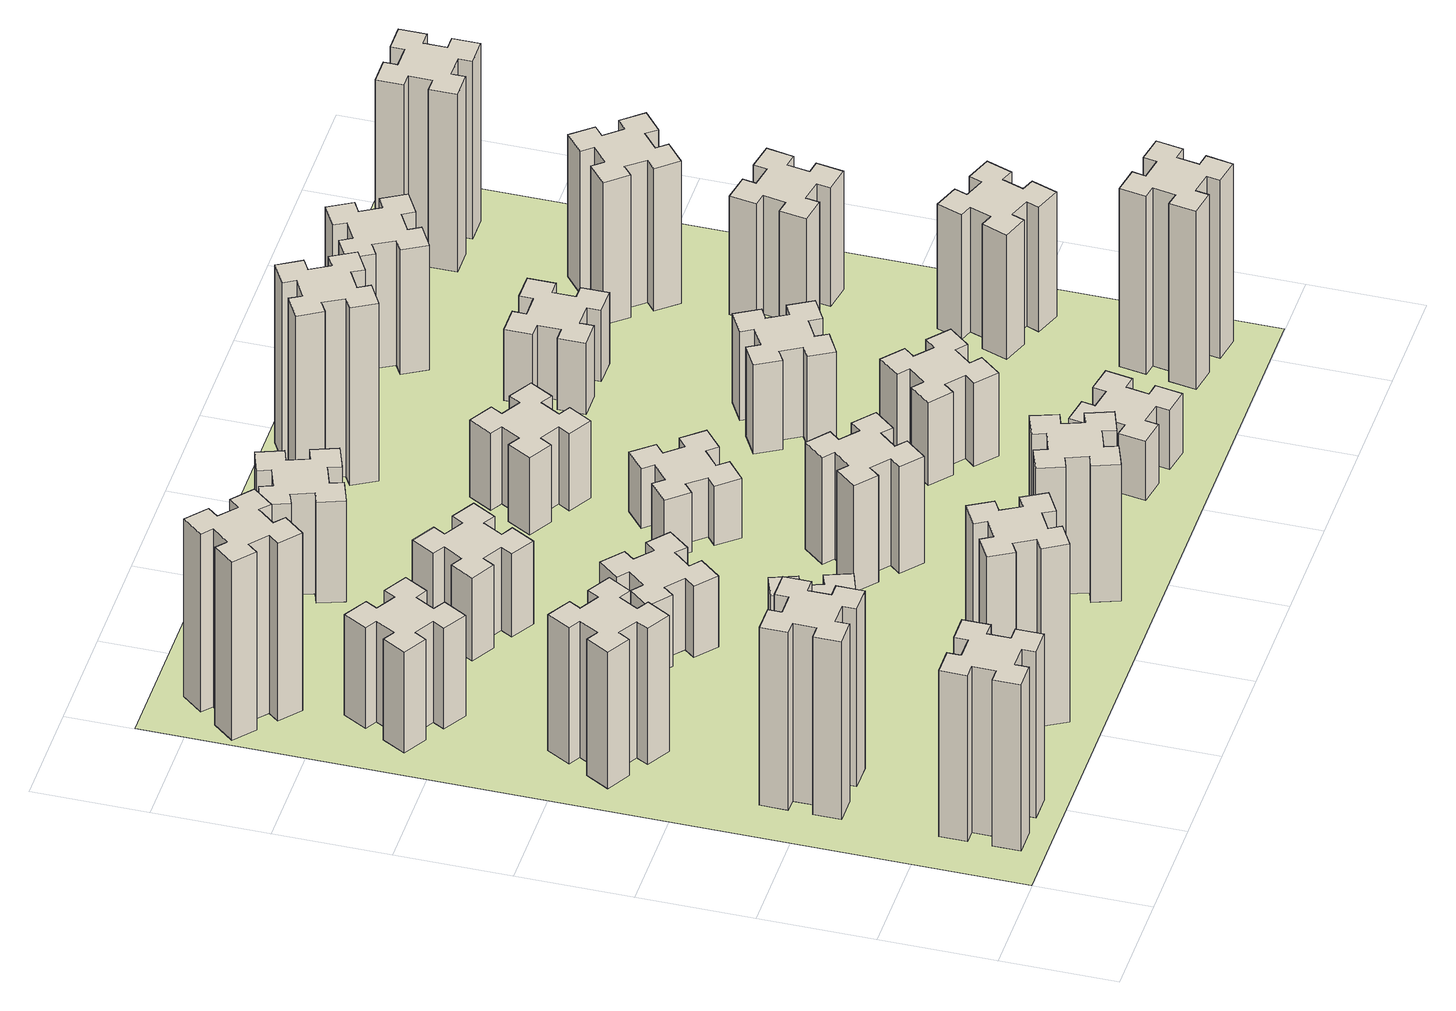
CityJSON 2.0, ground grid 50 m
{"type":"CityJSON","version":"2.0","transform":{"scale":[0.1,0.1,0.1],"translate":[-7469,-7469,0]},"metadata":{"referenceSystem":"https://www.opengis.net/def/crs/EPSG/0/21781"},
"CityObjects":{
"building1":{"type":"Building","attributes":{"class":"1000","function":"1000","usage":"1000","yearOfConstruction":2016,"roofType":"1000","measuredHeight":84,"storeysAboveGround":30,"storeysBelowGround":0},"geometry":[{"type":"Solid","lod":"1","boundaries":[[[[0,1,2,3,4,5,6,7,8,9,10,11,12,13,14,15,16,17,18,19]],[[17,16,20,21]],[[16,15,22,20]],[[15,14,23,22]],[[14,13,24,23]],[[13,12,25,24]],[[12,11,26,25]],[[11,10,27,26]],[[10,9,28,27]],[[9,8,29,28]],[[8,7,30,29]],[[7,6,31,30]],[[6,5,32,31]],[[5,4,33,32]],[[4,3,34,33]],[[3,2,35,34]],[[2,1,36,35]],[[1,0,37,36]],[[0,19,38,37]],[[19,18,39,38]],[[18,17,21,39]],[[24,25,26,27,28,29,30,31,32,33,34,35,36,37,38,39,21,20,22,23]]]]}]},
"building2":{"type":"Building","attributes":{"class":"1000","function":"1000","usage":"1000","yearOfConstruction":2016,"roofType":"1000","measuredHeight":90,"storeysAboveGround":30,"storeysBelowGround":0},"geometry":[{"type":"Solid","lod":"1","boundaries":[[[[40,41,42,43,44,45,46,47,48,49,50,51,52,53,54,55,56,57,58,59]],[[57,56,60,61]],[[56,55,62,60]],[[55,54,63,62]],[[54,53,64,63]],[[53,52,65,64]],[[52,51,66,65]],[[51,50,67,66]],[[50,49,68,67]],[[49,48,69,68]],[[48,47,70,69]],[[47,46,71,70]],[[46,45,72,71]],[[45,44,73,72]],[[44,43,74,73]],[[43,42,75,74]],[[42,41,76,75]],[[41,40,77,76]],[[40,59,78,77]],[[59,58,79,78]],[[58,57,61,79]],[[64,65,66,67,68,69,70,71,72,73,74,75,76,77,78,79,61,60,62,63]]]]}]},
"building3":{"type":"Building","attributes":{"class":"1000","function":"1000","usage":"1000","yearOfConstruction":2016,"roofType":"1000","measuredHeight":69,"storeysAboveGround":30,"storeysBelowGround":0},"geometry":[{"type":"Solid","lod":"1","boundaries":[[[[80,81,82,83,84,85,86,87,88,89,90,91,92,93,94,95,96,97,98,99]],[[97,96,100,101]],[[96,95,102,100]],[[95,94,103,102]],[[94,93,104,103]],[[93,92,105,104]],[[92,91,106,105]],[[91,90,107,106]],[[90,89,108,107]],[[89,88,109,108]],[[88,87,110,109]],[[87,86,111,110]],[[86,85,112,111]],[[85,84,113,112]],[[84,83,114,113]],[[83,82,115,114]],[[82,81,116,115]],[[81,80,117,116]],[[80,99,118,117]],[[99,98,119,118]],[[98,97,101,119]],[[104,105,106,107,108,109,110,111,112,113,114,115,116,117,118,119,101,100,102,103]]]]}]},
"building4":{"type":"Building","attributes":{"class":"1000","function":"1000","usage":"1000","yearOfConstruction":2016,"roofType":"1000","measuredHeight":51,"storeysAboveGround":30,"storeysBelowGround":0},"geometry":[{"type":"Solid","lod":"1","boundaries":[[[[120,121,122,123,124,125,126,127,128,129,130,131,132,133,134,135,136,137,138,139]],[[137,136,140,141]],[[136,135,142,140]],[[135,134,143,142]],[[134,133,144,143]],[[133,132,145,144]],[[132,131,146,145]],[[131,130,147,146]],[[130,129,148,147]],[[129,128,149,148]],[[128,127,150,149]],[[127,126,151,150]],[[126,125,152,151]],[[125,124,153,152]],[[124,123,154,153]],[[123,122,155,154]],[[122,121,156,155]],[[121,120,157,156]],[[120,139,158,157]],[[139,138,159,158]],[[138,137,141,159]],[[144,145,146,147,148,149,150,151,152,153,154,155,156,157,158,159,141,140,142,143]]]]}]},
"building5":{"type":"Building","attributes":{"class":"1000","function":"1000","usage":"1000","yearOfConstruction":2016,"roofType":"1000","measuredHeight":90,"storeysAboveGround":30,"storeysBelowGround":0},"geometry":[{"type":"Solid","lod":"1","boundaries":[[[[160,161,162,163,164,165,166,167,168,169,170,171,172,173,174,175,176,177,178,179]],[[177,176,180,181]],[[176,175,182,180]],[[175,174,183,182]],[[174,173,184,183]],[[173,172,185,184]],[[172,171,186,185]],[[171,170,187,186]],[[170,169,188,187]],[[169,168,189,188]],[[168,167,190,189]],[[167,166,191,190]],[[166,165,192,191]],[[165,164,193,192]],[[164,163,194,193]],[[163,162,195,194]],[[162,161,196,195]],[[161,160,197,196]],[[160,179,198,197]],[[179,178,199,198]],[[178,177,181,199]],[[184,185,186,187,188,189,190,191,192,193,194,195,196,197,198,199,181,180,182,183]]]]}]},
"building6":{"type":"Building","attributes":{"class":"1000","function":"1000","usage":"1000","yearOfConstruction":2016,"roofType":"1000","measuredHeight":90,"storeysAboveGround":30,"storeysBelowGround":0},"geometry":[{"type":"Solid","lod":"1","boundaries":[[[[200,201,202,203,204,205,206,207,208,209,210,211,212,213,214,215,216,217,218,219]],[[217,216,220,221]],[[216,215,222,220]],[[215,214,223,222]],[[214,213,224,223]],[[213,212,225,224]],[[212,211,226,225]],[[211,210,227,226]],[[210,209,228,227]],[[209,208,229,228]],[[208,207,230,229]],[[207,206,231,230]],[[206,205,232,231]],[[205,204,233,232]],[[204,203,234,233]],[[203,202,235,234]],[[202,201,236,235]],[[201,200,237,236]],[[200,219,238,237]],[[219,218,239,238]],[[218,217,221,239]],[[224,225,226,227,228,229,230,231,232,233,234,235,236,237,238,239,221,220,222,223]]]]}]},
"building7":{"type":"Building","attributes":{"class":"1000","function":"1000","usage":"1000","yearOfConstruction":2016,"roofType":"1000","measuredHeight":33,"storeysAboveGround":30,"storeysBelowGround":0},"geometry":[{"type":"Solid","lod":"1","boundaries":[[[[240,241,242,243,244,245,246,247,248,249,250,251,252,253,254,255,256,257,258,259]],[[257,256,260,261]],[[256,255,262,260]],[[255,254,263,262]],[[254,253,264,263]],[[253,252,265,264]],[[252,251,266,265]],[[251,250,267,266]],[[250,249,268,267]],[[249,248,269,268]],[[248,247,270,269]],[[247,246,271,270]],[[246,245,272,271]],[[245,244,273,272]],[[244,243,274,273]],[[243,242,275,274]],[[242,241,276,275]],[[241,240,277,276]],[[240,259,278,277]],[[259,258,279,278]],[[258,257,261,279]],[[264,265,266,267,268,269,270,271,272,273,274,275,276,277,278,279,261,260,262,263]]]]}]},
"building8":{"type":"Building","attributes":{"class":"1000","function":"1000","usage":"1000","yearOfConstruction":2016,"roofType":"1000","measuredHeight":36,"storeysAboveGround":30,"storeysBelowGround":0},"geometry":[{"type":"Solid","lod":"1","boundaries":[[[[280,281,282,283,284,285,286,287,288,289,290,291,292,293,294,295,296,297,298,299]],[[297,296,300,301]],[[296,295,302,300]],[[295,294,303,302]],[[294,293,304,303]],[[293,292,305,304]],[[292,291,306,305]],[[291,290,307,306]],[[290,289,308,307]],[[289,288,309,308]],[[288,287,310,309]],[[287,286,311,310]],[[286,285,312,311]],[[285,284,313,312]],[[284,283,314,313]],[[283,282,315,314]],[[282,281,316,315]],[[281,280,317,316]],[[280,299,318,317]],[[299,298,319,318]],[[298,297,301,319]],[[304,305,306,307,308,309,310,311,312,313,314,315,316,317,318,319,301,300,302,303]]]]}]},
"building9":{"type":"Building","attributes":{"class":"1000","function":"1000","usage":"1000","yearOfConstruction":2016,"roofType":"1000","measuredHeight":42,"storeysAboveGround":30,"storeysBelowGround":0},"geometry":[{"type":"Solid","lod":"1","boundaries":[[[[320,321,322,323,324,325,326,327,328,329,330,331,332,333,334,335,336,337,338,339]],[[337,336,340,341]],[[336,335,342,340]],[[335,334,343,342]],[[334,333,344,343]],[[333,332,345,344]],[[332,331,346,345]],[[331,330,347,346]],[[330,329,348,347]],[[329,328,349,348]],[[328,327,350,349]],[[327,326,351,350]],[[326,325,352,351]],[[325,324,353,352]],[[324,323,354,353]],[[323,322,355,354]],[[322,321,356,355]],[[321,320,357,356]],[[320,339,358,357]],[[339,338,359,358]],[[338,337,341,359]],[[344,345,346,347,348,349,350,351,352,353,354,355,356,357,358,359,341,340,342,343]]]]}]},
"building10":{"type":"Building","attributes":{"class":"1000","function":"1000","usage":"1000","yearOfConstruction":2016,"roofType":"1000","measuredHeight":69,"storeysAboveGround":30,"storeysBelowGround":0},"geometry":[{"type":"Solid","lod":"1","boundaries":[[[[360,361,362,363,364,365,366,367,368,369,370,371,372,373,374,375,376,377,378,379]],[[377,376,380,381]],[[376,375,382,380]],[[375,374,383,382]],[[374,373,384,383]],[[373,372,385,384]],[[372,371,386,385]],[[371,370,387,386]],[[370,369,388,387]],[[369,368,389,388]],[[368,367,390,389]],[[367,366,391,390]],[[366,365,392,391]],[[365,364,393,392]],[[364,363,394,393]],[[363,362,395,394]],[[362,361,396,395]],[[361,360,397,396]],[[360,379,398,397]],[[379,378,399,398]],[[378,377,381,399]],[[384,385,386,387,388,389,390,391,392,393,394,395,396,397,398,399,381,380,382,383]]]]}]},
"building11":{"type":"Building","attributes":{"class":"1000","function":"1000","usage":"1000","yearOfConstruction":2016,"roofType":"1000","measuredHeight":51,"storeysAboveGround":30,"storeysBelowGround":0},"geometry":[{"type":"Solid","lod":"1","boundaries":[[[[400,401,402,403,404,405,406,407,408,409,410,411,412,413,414,415,416,417,418,419]],[[417,416,420,421]],[[416,415,422,420]],[[415,414,423,422]],[[414,413,424,423]],[[413,412,425,424]],[[412,411,426,425]],[[411,410,427,426]],[[410,409,428,427]],[[409,408,429,428]],[[408,407,430,429]],[[407,406,431,430]],[[406,405,432,431]],[[405,404,433,432]],[[404,403,434,433]],[[403,402,435,434]],[[402,401,436,435]],[[401,400,437,436]],[[400,419,438,437]],[[419,418,439,438]],[[418,417,421,439]],[[424,425,426,427,428,429,430,431,432,433,434,435,436,437,438,439,421,420,422,423]]]]}]},
"building12":{"type":"Building","attributes":{"class":"1000","function":"1000","usage":"1000","yearOfConstruction":2016,"roofType":"1000","measuredHeight":54,"storeysAboveGround":30,"storeysBelowGround":0},"geometry":[{"type":"Solid","lod":"1","boundaries":[[[[440,441,442,443,444,445,446,447,448,449,450,451,452,453,454,455,456,457,458,459]],[[457,456,460,461]],[[456,455,462,460]],[[455,454,463,462]],[[454,453,464,463]],[[453,452,465,464]],[[452,451,466,465]],[[451,450,467,466]],[[450,449,468,467]],[[449,448,469,468]],[[448,447,470,469]],[[447,446,471,470]],[[446,445,472,471]],[[445,444,473,472]],[[444,443,474,473]],[[443,442,475,474]],[[442,441,476,475]],[[441,440,477,476]],[[440,459,478,477]],[[459,458,479,478]],[[458,457,461,479]],[[464,465,466,467,468,469,470,471,472,473,474,475,476,477,478,479,461,460,462,463]]]]}]},
"building13":{"type":"Building","attributes":{"class":"1000","function":"1000","usage":"1000","yearOfConstruction":2016,"roofType":"1000","measuredHeight":30,"storeysAboveGround":30,"storeysBelowGround":0},"geometry":[{"type":"Solid","lod":"1","boundaries":[[[[480,481,482,483,484,485,486,487,488,489,490,491,492,493,494,495,496,497,498,499]],[[497,496,500,501]],[[496,495,502,500]],[[495,494,503,502]],[[494,493,504,503]],[[493,492,505,504]],[[492,491,506,505]],[[491,490,507,506]],[[490,489,508,507]],[[489,488,509,508]],[[488,487,510,509]],[[487,486,511,510]],[[486,485,512,511]],[[485,484,513,512]],[[484,483,514,513]],[[483,482,515,514]],[[482,481,516,515]],[[481,480,517,516]],[[480,499,518,517]],[[499,498,519,518]],[[498,497,501,519]],[[504,505,506,507,508,509,510,511,512,513,514,515,516,517,518,519,501,500,502,503]]]]}]},
"building14":{"type":"Building","attributes":{"class":"1000","function":"1000","usage":"1000","yearOfConstruction":2016,"roofType":"1000","measuredHeight":39,"storeysAboveGround":30,"storeysBelowGround":0},"geometry":[{"type":"Solid","lod":"1","boundaries":[[[[520,521,522,523,524,525,526,527,528,529,530,531,532,533,534,535,536,537,538,539]],[[537,536,540,541]],[[536,535,542,540]],[[535,534,543,542]],[[534,533,544,543]],[[533,532,545,544]],[[532,531,546,545]],[[531,530,547,546]],[[530,529,548,547]],[[529,528,549,548]],[[528,527,550,549]],[[527,526,551,550]],[[526,525,552,551]],[[525,524,553,552]],[[524,523,554,553]],[[523,522,555,554]],[[522,521,556,555]],[[521,520,557,556]],[[520,539,558,557]],[[539,538,559,558]],[[538,537,541,559]],[[544,545,546,547,548,549,550,551,552,553,554,555,556,557,558,559,541,540,542,543]]]]}]},
"building15":{"type":"Building","attributes":{"class":"1000","function":"1000","usage":"1000","yearOfConstruction":2016,"roofType":"1000","measuredHeight":30,"storeysAboveGround":30,"storeysBelowGround":0},"geometry":[{"type":"Solid","lod":"1","boundaries":[[[[560,561,562,563,564,565,566,567,568,569,570,571,572,573,574,575,576,577,578,579]],[[577,576,580,581]],[[576,575,582,580]],[[575,574,583,582]],[[574,573,584,583]],[[573,572,585,584]],[[572,571,586,585]],[[571,570,587,586]],[[570,569,588,587]],[[569,568,589,588]],[[568,567,590,589]],[[567,566,591,590]],[[566,565,592,591]],[[565,564,593,592]],[[564,563,594,593]],[[563,562,595,594]],[[562,561,596,595]],[[561,560,597,596]],[[560,579,598,597]],[[579,578,599,598]],[[578,577,581,599]],[[584,585,586,587,588,589,590,591,592,593,594,595,596,597,598,599,581,580,582,583]]]]}]},
"building16":{"type":"Building","attributes":{"class":"1000","function":"1000","usage":"1000","yearOfConstruction":2016,"roofType":"1000","measuredHeight":90,"storeysAboveGround":30,"storeysBelowGround":0},"geometry":[{"type":"Solid","lod":"1","boundaries":[[[[600,601,602,603,604,605,606,607,608,609,610,611,612,613,614,615,616,617,618,619]],[[617,616,620,621]],[[616,615,622,620]],[[615,614,623,622]],[[614,613,624,623]],[[613,612,625,624]],[[612,611,626,625]],[[611,610,627,626]],[[610,609,628,627]],[[609,608,629,628]],[[608,607,630,629]],[[607,606,631,630]],[[606,605,632,631]],[[605,604,633,632]],[[604,603,634,633]],[[603,602,635,634]],[[602,601,636,635]],[[601,600,637,636]],[[600,619,638,637]],[[619,618,639,638]],[[618,617,621,639]],[[624,625,626,627,628,629,630,631,632,633,634,635,636,637,638,639,621,620,622,623]]]]}]},
"building17":{"type":"Building","attributes":{"class":"1000","function":"1000","usage":"1000","yearOfConstruction":2016,"roofType":"1000","measuredHeight":42,"storeysAboveGround":30,"storeysBelowGround":0},"geometry":[{"type":"Solid","lod":"1","boundaries":[[[[640,641,642,643,644,645,646,647,648,649,650,651,652,653,654,655,656,657,658,659]],[[657,656,660,661]],[[656,655,662,660]],[[655,654,663,662]],[[654,653,664,663]],[[653,652,665,664]],[[652,651,666,665]],[[651,650,667,666]],[[650,649,668,667]],[[649,648,669,668]],[[648,647,670,669]],[[647,646,671,670]],[[646,645,672,671]],[[645,644,673,672]],[[644,643,674,673]],[[643,642,675,674]],[[642,641,676,675]],[[641,640,677,676]],[[640,659,678,677]],[[659,658,679,678]],[[658,657,661,679]],[[664,665,666,667,668,669,670,671,672,673,674,675,676,677,678,679,661,660,662,663]]]]}]},
"building18":{"type":"Building","attributes":{"class":"1000","function":"1000","usage":"1000","yearOfConstruction":2016,"roofType":"1000","measuredHeight":45,"storeysAboveGround":30,"storeysBelowGround":0},"geometry":[{"type":"Solid","lod":"1","boundaries":[[[[680,681,682,683,684,685,686,687,688,689,690,691,692,693,694,695,696,697,698,699]],[[697,696,700,701]],[[696,695,702,700]],[[695,694,703,702]],[[694,693,704,703]],[[693,692,705,704]],[[692,691,706,705]],[[691,690,707,706]],[[690,689,708,707]],[[689,688,709,708]],[[688,687,710,709]],[[687,686,711,710]],[[686,685,712,711]],[[685,684,713,712]],[[684,683,714,713]],[[683,682,715,714]],[[682,681,716,715]],[[681,680,717,716]],[[680,699,718,717]],[[699,698,719,718]],[[698,697,701,719]],[[704,705,706,707,708,709,710,711,712,713,714,715,716,717,718,719,701,700,702,703]]]]}]},
"building19":{"type":"Building","attributes":{"class":"1000","function":"1000","usage":"1000","yearOfConstruction":2016,"roofType":"1000","measuredHeight":36,"storeysAboveGround":30,"storeysBelowGround":0},"geometry":[{"type":"Solid","lod":"1","boundaries":[[[[720,721,722,723,724,725,726,727,728,729,730,731,732,733,734,735,736,737,738,739]],[[737,736,740,741]],[[736,735,742,740]],[[735,734,743,742]],[[734,733,744,743]],[[733,732,745,744]],[[732,731,746,745]],[[731,730,747,746]],[[730,729,748,747]],[[729,728,749,748]],[[728,727,750,749]],[[727,726,751,750]],[[726,725,752,751]],[[725,724,753,752]],[[724,723,754,753]],[[723,722,755,754]],[[722,721,756,755]],[[721,720,757,756]],[[720,739,758,757]],[[739,738,759,758]],[[738,737,741,759]],[[744,745,746,747,748,749,750,751,752,753,754,755,756,757,758,759,741,740,742,743]]]]}]},
"building20":{"type":"Building","attributes":{"class":"1000","function":"1000","usage":"1000","yearOfConstruction":2016,"roofType":"1000","measuredHeight":90,"storeysAboveGround":30,"storeysBelowGround":0},"geometry":[{"type":"Solid","lod":"1","boundaries":[[[[760,761,762,763,764,765,766,767,768,769,770,771,772,773,774,775,776,777,778,779]],[[777,776,780,781]],[[776,775,782,780]],[[775,774,783,782]],[[774,773,784,783]],[[773,772,785,784]],[[772,771,786,785]],[[771,770,787,786]],[[770,769,788,787]],[[769,768,789,788]],[[768,767,790,789]],[[767,766,791,790]],[[766,765,792,791]],[[765,764,793,792]],[[764,763,794,793]],[[763,762,795,794]],[[762,761,796,795]],[[761,760,797,796]],[[760,779,798,797]],[[779,778,799,798]],[[778,777,781,799]],[[784,785,786,787,788,789,790,791,792,793,794,795,796,797,798,799,781,780,782,783]]]]}]},
"building21":{"type":"Building","attributes":{"class":"1000","function":"1000","usage":"1000","yearOfConstruction":2016,"roofType":"1000","measuredHeight":63,"storeysAboveGround":30,"storeysBelowGround":0},"geometry":[{"type":"Solid","lod":"1","boundaries":[[[[800,801,802,803,804,805,806,807,808,809,810,811,812,813,814,815,816,817,818,819]],[[817,816,820,821]],[[816,815,822,820]],[[815,814,823,822]],[[814,813,824,823]],[[813,812,825,824]],[[812,811,826,825]],[[811,810,827,826]],[[810,809,828,827]],[[809,808,829,828]],[[808,807,830,829]],[[807,806,831,830]],[[806,805,832,831]],[[805,804,833,832]],[[804,803,834,833]],[[803,802,835,834]],[[802,801,836,835]],[[801,800,837,836]],[[800,819,838,837]],[[819,818,839,838]],[[818,817,821,839]],[[824,825,826,827,828,829,830,831,832,833,834,835,836,837,838,839,821,820,822,823]]]]}]},
"building22":{"type":"Building","attributes":{"class":"1000","function":"1000","usage":"1000","yearOfConstruction":2016,"roofType":"1000","measuredHeight":63,"storeysAboveGround":30,"storeysBelowGround":0},"geometry":[{"type":"Solid","lod":"1","boundaries":[[[[840,841,842,843,844,845,846,847,848,849,850,851,852,853,854,855,856,857,858,859]],[[857,856,860,861]],[[856,855,862,860]],[[855,854,863,862]],[[854,853,864,863]],[[853,852,865,864]],[[852,851,866,865]],[[851,850,867,866]],[[850,849,868,867]],[[849,848,869,868]],[[848,847,870,869]],[[847,846,871,870]],[[846,845,872,871]],[[845,844,873,872]],[[844,843,874,873]],[[843,842,875,874]],[[842,841,876,875]],[[841,840,877,876]],[[840,859,878,877]],[[859,858,879,878]],[[858,857,861,879]],[[864,865,866,867,868,869,870,871,872,873,874,875,876,877,878,879,861,860,862,863]]]]}]},
"building23":{"type":"Building","attributes":{"class":"1000","function":"1000","usage":"1000","yearOfConstruction":2016,"roofType":"1000","measuredHeight":60,"storeysAboveGround":30,"storeysBelowGround":0},"geometry":[{"type":"Solid","lod":"1","boundaries":[[[[880,881,882,883,884,885,886,887,888,889,890,891,892,893,894,895,896,897,898,899]],[[897,896,900,901]],[[896,895,902,900]],[[895,894,903,902]],[[894,893,904,903]],[[893,892,905,904]],[[892,891,906,905]],[[891,890,907,906]],[[890,889,908,907]],[[889,888,909,908]],[[888,887,910,909]],[[887,886,911,910]],[[886,885,912,911]],[[885,884,913,912]],[[884,883,914,913]],[[883,882,915,914]],[[882,881,916,915]],[[881,880,917,916]],[[880,899,918,917]],[[899,898,919,918]],[[898,897,901,919]],[[904,905,906,907,908,909,910,911,912,913,914,915,916,917,918,919,901,900,902,903]]]]}]},
"building24":{"type":"Building","attributes":{"class":"1000","function":"1000","usage":"1000","yearOfConstruction":2016,"roofType":"1000","measuredHeight":72,"storeysAboveGround":30,"storeysBelowGround":0},"geometry":[{"type":"Solid","lod":"1","boundaries":[[[[920,921,922,923,924,925,926,927,928,929,930,931,932,933,934,935,936,937,938,939]],[[937,936,940,941]],[[936,935,942,940]],[[935,934,943,942]],[[934,933,944,943]],[[933,932,945,944]],[[932,931,946,945]],[[931,930,947,946]],[[930,929,948,947]],[[929,928,949,948]],[[928,927,950,949]],[[927,926,951,950]],[[926,925,952,951]],[[925,924,953,952]],[[924,923,954,953]],[[923,922,955,954]],[[922,921,956,955]],[[921,920,957,956]],[[920,939,958,957]],[[939,938,959,958]],[[938,937,941,959]],[[944,945,946,947,948,949,950,951,952,953,954,955,956,957,958,959,941,940,942,943]]]]}]},
"building25":{"type":"Building","attributes":{"class":"1000","function":"1000","usage":"1000","yearOfConstruction":2016,"roofType":"1000","measuredHeight":90,"storeysAboveGround":30,"storeysBelowGround":0},"geometry":[{"type":"Solid","lod":"1","boundaries":[[[[960,961,962,963,964,965,966,967,968,969,970,971,972,973,974,975,976,977,978,979]],[[977,976,980,981]],[[976,975,982,980]],[[975,974,983,982]],[[974,973,984,983]],[[973,972,985,984]],[[972,971,986,985]],[[971,970,987,986]],[[970,969,988,987]],[[969,968,989,988]],[[968,967,990,989]],[[967,966,991,990]],[[966,965,992,991]],[[965,964,993,992]],[[964,963,994,993]],[[963,962,995,994]],[[962,961,996,995]],[[961,960,997,996]],[[960,979,998,997]],[[979,978,999,998]],[[978,977,981,999]],[[984,985,986,987,988,989,990,991,992,993,994,995,996,997,998,999,981,980,982,983]]]]}]},
"landuse1":{"type":"LandUse","attributes":{"name":"plot1","function":"1010"},"geometry":[{"type":"MultiSurface","lod":"1","boundaries":[[[1000,1001,1002,1003]]]}]}
},
"vertices":[
[265,325,0],[265,225,0],[205,225,0],[205,105,0],[325,105,0],[325,165,0],[425,165,0],[425,105,0],[545,105,0],[545,225,0],[485,225,0],[485,325,0],[545,325,0],[545,445,0],[425,445,0],[425,385,0],[325,385,0],[325,445,0],[205,445,0],[205,325,0],[325,385,840],[325,445,840],[425,385,840],[425,445,840],[545,445,840],[545,325,840],[485,325,840],[485,225,840],[545,225,840],[545,105,840],[425,105,840],[425,165,840],[325,165,840],[325,105,840],[205,105,840],[205,225,840],[265,225,840],[265,325,840],[205,325,840],[205,445,840],
[265,1065,0],[265,965,0],[205,965,0],[205,845,0],[325,845,0],[325,905,0],[425,905,0],[425,845,0],[545,845,0],[545,965,0],[485,965,0],[485,1065,0],[545,1065,0],[545,1185,0],[425,1185,0],[425,1125,0],[325,1125,0],[325,1185,0],[205,1185,0],[205,1065,0],[325,1125,900],[325,1185,900],[425,1125,900],[425,1185,900],[545,1185,900],[545,1065,900],[485,1065,900],[485,965,900],[545,965,900],[545,845,900],[425,845,900],[425,905,900],[325,905,900],[325,845,900],[205,845,900],[205,965,900],[265,965,900],[265,1065,900],[205,1065,900],[205,1185,900],
[474,1926,0],[387,1976,0],[417,2028,0],[313,2088,0],[253,1984,0],[305,1954,0],[255,1867,0],[203,1897,0],[143,1793,0],[247,1733,0],[277,1785,0],[364,1735,0],[334,1683,0],[438,1623,0],[498,1727,0],[446,1757,0],[496,1844,0],[548,1814,0],[608,1918,0],[504,1978,0],[496,1844,690],[548,1814,690],[446,1757,690],[498,1727,690],[438,1623,690],[334,1683,690],[364,1735,690],[277,1785,690],[247,1733,690],[143,1793,690],[203,1897,690],[255,1867,690],[305,1954,690],[253,1984,690],[313,2088,690],[417,2028,690],[387,1976,690],[474,1926,690],[504,1978,690],[608,1918,690],
[446,2597,0],[496,2684,0],[548,2654,0],[608,2758,0],[504,2818,0],[474,2766,0],[387,2816,0],[417,2868,0],[313,2928,0],[253,2824,0],[305,2794,0],[255,2707,0],[203,2737,0],[143,2633,0],[247,2573,0],[277,2625,0],[364,2575,0],[334,2523,0],[438,2463,0],[498,2567,0],[364,2575,510],[334,2523,510],[277,2625,510],[247,2573,510],[143,2633,510],[203,2737,510],[255,2707,510],[305,2794,510],[253,2824,510],[313,2928,510],[417,2868,510],[387,2816,510],[474,2766,510],[504,2818,510],[608,2758,510],[548,2654,510],[496,2684,510],[446,2597,510],[498,2567,510],[438,2463,510],
[1127,255,0],[1214,305,0],[1244,253,0],[1348,313,0],[1288,417,0],[1236,387,0],[1186,474,0],[1238,504,0],[1178,608,0],[1074,548,0],[1104,496,0],[1017,446,0],[987,498,0],[883,438,0],[943,334,0],[995,364,0],[1045,277,0],[993,247,0],[1053,143,0],[1157,203,0],[1045,277,900],[993,247,900],[995,364,900],[943,334,900],[883,438,900],[987,498,900],[1017,446,900],[1104,496,900],[1074,548,900],[1178,608,900],[1238,504,900],[1186,474,900],[1236,387,900],[1288,417,900],[1348,313,900],[1244,253,900],[1214,305,900],[1127,255,900],[1157,203,900],[1053,143,900],
[384,3387,0],[308,3452,0],[346,3498,0],[254,3575,0],[177,3483,0],[223,3444,0],[159,3368,0],[113,3406,0],[36,3314,0],[128,3237,0],[166,3283,0],[243,3219,0],[204,3173,0],[296,3096,0],[373,3188,0],[327,3226,0],[392,3303,0],[438,3264,0],[515,3356,0],[423,3433,0],[392,3303,900],[438,3264,900],[327,3226,900],[373,3188,900],[296,3096,900],[204,3173,900],[243,3219,900],[166,3283,900],[128,3237,900],[36,3314,900],[113,3406,900],[159,3368,900],[223,3444,900],[177,3483,900],[254,3575,900],[346,3498,900],[308,3452,900],[384,3387,900],[423,3433,900],[515,3356,900],
[1125,1336,0],[1031,1302,0],[1010,1358,0],[897,1317,0],[939,1204,0],[995,1225,0],[1029,1131,0],[973,1110,0],[1014,997,0],[1127,1039,0],[1106,1095,0],[1200,1129,0],[1220,1073,0],[1333,1114,0],[1292,1227,0],[1236,1206,0],[1202,1300,0],[1258,1320,0],[1217,1433,0],[1104,1392,0],[1202,1300,330],[1258,1320,330],[1236,1206,330],[1292,1227,330],[1333,1114,330],[1220,1073,330],[1200,1129,330],[1106,1095,330],[1127,1039,330],[1014,997,330],[973,1110,330],[1029,1131,330],[995,1225,330],[939,1204,330],[897,1317,330],[1010,1358,330],[1031,1302,330],[1125,1336,330],[1104,1392,330],[1217,1433,330],
[1063,1964,0],[999,1888,0],[953,1926,0],[876,1834,0],[968,1757,0],[1006,1803,0],[1083,1739,0],[1044,1693,0],[1136,1616,0],[1213,1708,0],[1167,1746,0],[1232,1823,0],[1278,1784,0],[1355,1876,0],[1263,1953,0],[1224,1907,0],[1148,1972,0],[1186,2018,0],[1094,2095,0],[1017,2003,0],[1148,1972,360],[1186,2018,360],[1224,1907,360],[1263,1953,360],[1355,1876,360],[1278,1784,360],[1232,1823,360],[1167,1746,360],[1213,1708,360],[1136,1616,360],[1044,1693,360],[1083,1739,360],[1006,1803,360],[968,1757,360],[876,1834,360],[953,1926,360],[999,1888,360],[1063,1964,360],[1017,2003,360],[1094,2095,360],
[1114,2666,0],[1027,2716,0],[1057,2768,0],[953,2828,0],[893,2724,0],[945,2694,0],[895,2607,0],[843,2637,0],[783,2533,0],[887,2473,0],[917,2525,0],[1004,2475,0],[974,2423,0],[1078,2363,0],[1138,2467,0],[1086,2497,0],[1136,2584,0],[1188,2554,0],[1248,2658,0],[1144,2718,0],[1136,2584,420],[1188,2554,420],[1086,2497,420],[1138,2467,420],[1078,2363,420],[974,2423,420],[1004,2475,420],[917,2525,420],[887,2473,420],[783,2533,420],[843,2637,420],[895,2607,420],[945,2694,420],[893,2724,420],[953,2828,420],[1057,2768,420],[1027,2716,420],[1114,2666,420],[1144,2718,420],[1248,2658,420],
[1965,496,0],[1871,462,0],[1850,518,0],[1737,477,0],[1779,364,0],[1835,385,0],[1869,291,0],[1813,270,0],[1854,157,0],[1967,199,0],[1946,255,0],[2040,289,0],[2060,233,0],[2173,274,0],[2132,387,0],[2076,366,0],[2042,460,0],[2098,480,0],[2057,593,0],[1944,552,0],[2042,460,690],[2098,480,690],[2076,366,690],[2132,387,690],[2173,274,690],[2060,233,690],[2040,289,690],[1946,255,690],[1967,199,690],[1854,157,690],[1813,270,690],[1869,291,690],[1835,385,690],[1779,364,690],[1737,477,690],[1850,518,690],[1871,462,690],[1965,496,690],[1944,552,690],[2057,593,690],
[1125,3456,0],[1031,3422,0],[1010,3478,0],[897,3437,0],[939,3324,0],[995,3345,0],[1029,3251,0],[973,3230,0],[1014,3117,0],[1127,3159,0],[1106,3215,0],[1200,3249,0],[1220,3193,0],[1333,3234,0],[1292,3347,0],[1236,3326,0],[1202,3420,0],[1258,3440,0],[1217,3553,0],[1104,3512,0],[1202,3420,510],[1258,3440,510],[1236,3326,510],[1292,3347,510],[1333,3234,510],[1220,3193,510],[1200,3249,510],[1106,3215,510],[1127,3159,510],[1014,3117,510],[973,3230,510],[1029,3251,510],[995,3345,510],[939,3324,510],[897,3437,510],[1010,3478,510],[1031,3422,510],[1125,3456,510],[1104,3512,510],[1217,3553,510],
[1746,1163,0],[1823,1099,0],[1784,1053,0],[1876,976,0],[1953,1068,0],[1907,1106,0],[1972,1183,0],[2018,1144,0],[2095,1236,0],[2003,1313,0],[1964,1267,0],[1888,1332,0],[1926,1378,0],[1834,1455,0],[1757,1363,0],[1803,1324,0],[1739,1248,0],[1693,1286,0],[1616,1194,0],[1708,1117,0],[1739,1248,540],[1693,1286,540],[1803,1324,540],[1757,1363,540],[1834,1455,540],[1926,1378,540],[1888,1332,540],[1964,1267,540],[2003,1313,540],[2095,1236,540],[2018,1144,540],[1972,1183,540],[1907,1106,540],[1953,1068,540],[1876,976,540],[1784,1053,540],[1823,1099,540],[1746,1163,540],[1708,1117,540],[1616,1194,540],
[1972,1988,0],[1907,2064,0],[1953,2103,0],[1876,2195,0],[1784,2118,0],[1823,2072,0],[1746,2007,0],[1708,2053,0],[1616,1976,0],[1693,1884,0],[1739,1923,0],[1803,1846,0],[1757,1808,0],[1834,1716,0],[1926,1793,0],[1888,1839,0],[1964,1903,0],[2003,1857,0],[2095,1934,0],[2018,2026,0],[1964,1903,300],[2003,1857,300],[1888,1839,300],[1926,1793,300],[1834,1716,300],[1757,1808,300],[1803,1846,300],[1739,1923,300],[1693,1884,300],[1616,1976,300],[1708,2053,300],[1746,2007,300],[1823,2072,300],[1784,2118,300],[1876,2195,300],[1953,2103,300],[1907,2064,300],[1972,1988,300],[2018,2026,300],[2095,1934,300],
[1926,2497,0],[1976,2584,0],[2028,2554,0],[2088,2658,0],[1984,2718,0],[1954,2666,0],[1867,2716,0],[1897,2768,0],[1793,2828,0],[1733,2724,0],[1785,2694,0],[1735,2607,0],[1683,2637,0],[1623,2533,0],[1727,2473,0],[1757,2525,0],[1844,2475,0],[1814,2423,0],[1918,2363,0],[1978,2467,0],[1844,2475,390],[1814,2423,390],[1757,2525,390],[1727,2473,390],[1623,2533,390],[1683,2637,390],[1735,2607,390],[1785,2694,390],[1733,2724,390],[1793,2828,390],[1897,2768,390],[1867,2716,390],[1954,2666,390],[1984,2718,390],[2088,2658,390],[2028,2554,390],[1976,2584,390],[1926,2497,390],[1978,2467,390],[1918,2363,390],
[2596,444,0],[2578,345,0],[2519,356,0],[2498,237,0],[2617,217,0],[2627,276,0],[2725,258,0],[2715,199,0],[2833,178,0],[2854,297,0],[2795,307,0],[2812,405,0],[2871,395,0],[2892,513,0],[2774,534,0],[2764,475,0],[2665,492,0],[2676,551,0],[2557,572,0],[2537,454,0],[2665,492,300],[2676,551,300],[2764,475,300],[2774,534,300],[2892,513,300],[2871,395,300],[2812,405,300],[2795,307,300],[2854,297,300],[2833,178,300],[2715,199,300],[2725,258,300],[2627,276,300],[2617,217,300],[2498,237,300],[2519,356,300],[2578,345,300],[2596,444,300],[2537,454,300],[2557,572,300],
[1844,3556,0],[1757,3506,0],[1727,3558,0],[1623,3498,0],[1683,3394,0],[1735,3424,0],[1785,3337,0],[1733,3307,0],[1793,3203,0],[1897,3263,0],[1867,3315,0],[1954,3365,0],[1984,3313,0],[2088,3373,0],[2028,3477,0],[1976,3447,0],[1926,3534,0],[1978,3564,0],[1918,3668,0],[1814,3608,0],[1926,3534,900],[1978,3564,900],[1976,3447,900],[2028,3477,900],[2088,3373,900],[1984,3313,900],[1954,3365,900],[1867,3315,900],[1897,3263,900],[1793,3203,900],[1733,3307,900],[1785,3337,900],[1735,3424,900],[1683,3394,900],[1623,3498,900],[1727,3558,900],[1757,3506,900],[1844,3556,900],[1814,3608,900],[1918,3668,900],
[2647,1006,0],[2712,1083,0],[2758,1044,0],[2835,1136,0],[2743,1213,0],[2704,1167,0],[2628,1232,0],[2666,1278,0],[2574,1355,0],[2497,1263,0],[2543,1224,0],[2479,1148,0],[2433,1186,0],[2356,1094,0],[2448,1017,0],[2486,1063,0],[2563,999,0],[2524,953,0],[2616,876,0],[2693,968,0],[2563,999,420],[2524,953,420],[2486,1063,420],[2448,1017,420],[2356,1094,420],[2433,1186,420],[2479,1148,420],[2543,1224,420],[2497,1263,420],[2574,1355,420],[2666,1278,420],[2628,1232,420],[2704,1167,420],[2743,1213,420],[2835,1136,420],[2758,1044,420],[2712,1083,420],[2647,1006,420],[2693,968,420],[2616,876,420],
[2475,1744,0],[2525,1657,0],[2473,1627,0],[2533,1523,0],[2637,1583,0],[2607,1635,0],[2694,1685,0],[2724,1633,0],[2828,1693,0],[2768,1797,0],[2716,1767,0],[2666,1854,0],[2718,1884,0],[2658,1988,0],[2554,1928,0],[2584,1876,0],[2497,1826,0],[2467,1878,0],[2363,1818,0],[2423,1714,0],[2497,1826,450],[2467,1878,450],[2584,1876,450],[2554,1928,450],[2658,1988,450],[2718,1884,450],[2666,1854,450],[2716,1767,450],[2768,1797,450],[2828,1693,450],[2724,1633,450],[2694,1685,450],[2607,1635,450],[2637,1583,450],[2533,1523,450],[2473,1627,450],[2525,1657,450],[2475,1744,450],[2423,1714,450],[2363,1818,450],
[2645,2805,0],[2545,2805,0],[2545,2865,0],[2425,2865,0],[2425,2745,0],[2485,2745,0],[2485,2645,0],[2425,2645,0],[2425,2525,0],[2545,2525,0],[2545,2585,0],[2645,2585,0],[2645,2525,0],[2765,2525,0],[2765,2645,0],[2705,2645,0],[2705,2745,0],[2765,2745,0],[2765,2865,0],[2645,2865,0],[2705,2745,360],[2765,2745,360],[2705,2645,360],[2765,2645,360],[2765,2525,360],[2645,2525,360],[2645,2585,360],[2545,2585,360],[2545,2525,360],[2425,2525,360],[2425,2645,360],[2485,2645,360],[2485,2745,360],[2425,2745,360],[2425,2865,360],[2545,2865,360],[2545,2805,360],[2645,2805,360],[2645,2865,360],[2765,2865,360],
[3504,475,0],[3405,492,0],[3416,551,0],[3297,572,0],[3277,454,0],[3336,444,0],[3318,345,0],[3259,356,0],[3238,237,0],[3357,217,0],[3367,276,0],[3465,258,0],[3455,199,0],[3573,178,0],[3594,297,0],[3535,307,0],[3552,405,0],[3611,395,0],[3632,513,0],[3514,534,0],[3552,405,900],[3611,395,900],[3535,307,900],[3594,297,900],[3573,178,900],[3455,199,900],[3465,258,900],[3367,276,900],[3357,217,900],[3238,237,900],[3259,356,900],[3318,345,900],[3336,444,900],[3277,454,900],[3297,572,900],[3416,551,900],[3405,492,900],[3504,475,900],[3514,534,900],[3632,513,900],
[2716,3447,0],[2666,3534,0],[2718,3564,0],[2658,3668,0],[2554,3608,0],[2584,3556,0],[2497,3506,0],[2467,3558,0],[2363,3498,0],[2423,3394,0],[2475,3424,0],[2525,3337,0],[2473,3307,0],[2533,3203,0],[2637,3263,0],[2607,3315,0],[2694,3365,0],[2724,3313,0],[2828,3373,0],[2768,3477,0],[2694,3365,630],[2724,3313,630],[2607,3315,630],[2637,3263,630],[2533,3203,630],[2473,3307,630],[2525,3337,630],[2475,3424,630],[2423,3394,630],[2363,3498,630],[2467,3558,630],[2497,3506,630],[2584,3556,630],[2554,3608,630],[2658,3668,630],[2718,3564,630],[2666,3534,630],[2716,3447,630],[2768,3477,630],[2828,3373,630],
[3351,1029,0],[3445,995,0],[3424,939,0],[3537,897,0],[3578,1010,0],[3522,1031,0],[3556,1125,0],[3612,1104,0],[3653,1217,0],[3540,1258,0],[3520,1202,0],[3426,1236,0],[3447,1292,0],[3334,1333,0],[3293,1220,0],[3349,1200,0],[3315,1106,0],[3259,1127,0],[3217,1014,0],[3330,973,0],[3315,1106,630],[3259,1127,630],[3349,1200,630],[3293,1220,630],[3334,1333,630],[3447,1292,630],[3426,1236,630],[3520,1202,630],[3540,1258,630],[3653,1217,630],[3612,1104,630],[3556,1125,630],[3522,1031,630],[3578,1010,630],[3537,897,630],[3424,939,630],[3445,995,630],[3351,1029,630],[3330,973,630],[3217,1014,630],
[3267,1856,0],[3365,1838,0],[3355,1779,0],[3473,1758,0],[3494,1877,0],[3435,1887,0],[3452,1985,0],[3511,1975,0],[3532,2093,0],[3414,2114,0],[3404,2055,0],[3305,2072,0],[3316,2131,0],[3197,2152,0],[3177,2034,0],[3236,2024,0],[3218,1925,0],[3159,1936,0],[3138,1817,0],[3257,1797,0],[3218,1925,600],[3159,1936,600],[3236,2024,600],[3177,2034,600],[3197,2152,600],[3316,2131,600],[3305,2072,600],[3404,2055,600],[3414,2114,600],[3532,2093,600],[3511,1975,600],[3452,1985,600],[3435,1887,600],[3494,1877,600],[3473,1758,600],[3355,1779,600],[3365,1838,600],[3267,1856,600],[3257,1797,600],[3138,1817,600],
[3119,2563,0],[3183,2486,0],[3137,2448,0],[3214,2356,0],[3306,2433,0],[3268,2479,0],[3344,2543,0],[3383,2497,0],[3475,2574,0],[3398,2666,0],[3352,2628,0],[3287,2704,0],[3333,2743,0],[3256,2835,0],[3164,2758,0],[3203,2712,0],[3126,2647,0],[3088,2693,0],[2996,2616,0],[3073,2524,0],[3126,2647,720],[3088,2693,720],[3203,2712,720],[3164,2758,720],[3256,2835,720],[3333,2743,720],[3287,2704,720],[3352,2628,720],[3398,2666,720],[3475,2574,720],[3383,2497,720],[3344,2543,720],[3268,2479,720],[3306,2433,720],[3214,2356,720],[3137,2448,720],[3183,2486,720],[3119,2563,720],[3073,2524,720],[2996,2616,720],
[3285,3325,0],[3385,3325,0],[3385,3265,0],[3505,3265,0],[3505,3385,0],[3445,3385,0],[3445,3485,0],[3505,3485,0],[3505,3605,0],[3385,3605,0],[3385,3545,0],[3285,3545,0],[3285,3605,0],[3165,3605,0],[3165,3485,0],[3225,3485,0],[3225,3385,0],[3165,3385,0],[3165,3265,0],[3285,3265,0],[3225,3385,900],[3165,3385,900],[3225,3485,900],[3165,3485,900],[3165,3605,900],[3285,3605,900],[3285,3545,900],[3385,3545,900],[3385,3605,900],[3505,3605,900],[3505,3485,900],[3445,3485,900],[3445,3385,900],[3505,3385,900],[3505,3265,900],[3385,3265,900],[3385,3325,900],[3285,3325,900],[3285,3265,900],[3165,3265,900],
[5,3705,0],[3705,3705,0],[3705,5,0],[5,5,0]
]}
